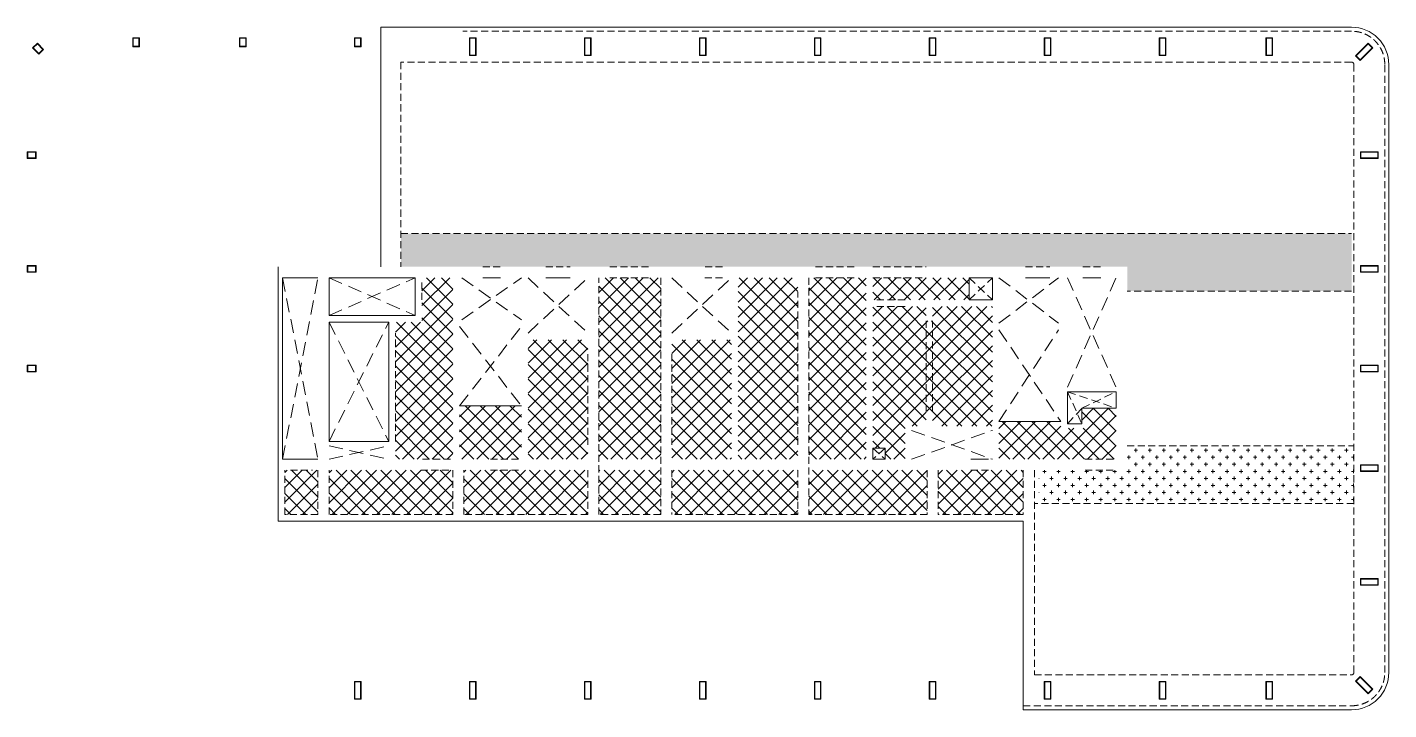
# Model space of a CAD drawing. Header units: millimetres. Extents: x 130600 to 192180, y 8270 to 39130.
import ezdxf

# ---------------------------------------------------------------- set-up
doc = ezdxf.new("R2010")
doc.units = ezdxf.units.MM
doc.linetypes.add('DASHED2', pattern=[9.525, 6.35, -3.175])
doc.linetypes.add('HIDDEN2', pattern=[4.7625, 3.175, -1.5875])
for name, color, linetype, lineweight in [('NDC_S_BEAM', 3, 'HIDDEN2', 20), ('NDC_S_HATCH COLUMN AND WALL', 251, 'Continuous', 13), ('NDC_S_HATCH MATERIAL', 8, 'Continuous', 13), ('NDC_S_OPENING', 9, 'DASHED2', 13), ('NDC_S_SLAB', 2, 'Continuous', 20), ('NDC_S_TEXT SYMBOL', 7, 'Continuous', 20), ('NDC_Table', 3, 'Continuous', 20)]:
    doc.layers.add(name, color=color, linetype=linetype, lineweight=lineweight)

# ---------------------------------------------------------------- blocks, each defined once
blk = doc.blocks.new('wall cutian')
at = {"layer": 'NDC_S_HATCH COLUMN AND WALL', "ltscale": 100}
h = blk.add_hatch(color=256, dxfattribs=at)
h.dxf.hatch_style = 1
h.paths.add_polyline_path([(4975, 29570), (4675, 29570), (4675, 29170), (4975, 29170)])
h.paths.add_polyline_path([(4955, 29190), (4695, 29190), (4695, 29550), (4955, 29550)], flags=16)
h = blk.add_hatch(color=256, dxfattribs=at)
h.dxf.hatch_style = 1
h.paths.add_polyline_path([(9800, 29570), (9500, 29570), (9500, 29170), (9800, 29170)])
h.paths.add_polyline_path([(9780, 29190), (9520, 29190), (9520, 29550), (9780, 29550)], flags=16)
h = blk.add_hatch(color=256, dxfattribs=at)
h.dxf.hatch_style = 1
h.paths.add_polyline_path([(15000, 29570), (14700, 29570), (14700, 29170), (15000, 29170)])
h.paths.add_polyline_path([(14980, 29190), (14720, 29190), (14720, 29550), (14980, 29550)], flags=16)
h = blk.add_hatch(color=256, dxfattribs=at)
h.dxf.hatch_style = 1
h.paths.add_polyline_path([(20200, 29570), (19900, 29570), (19900, 28770), (20200, 28770)])
h.paths.add_polyline_path([(20180, 28790), (19920, 28790), (19920, 29550), (20180, 29550)], flags=16)
h = blk.add_hatch(color=256, dxfattribs=at)
h.dxf.hatch_style = 1
h.paths.add_polyline_path([(25400, 29570), (25100, 29570), (25100, 28770), (25400, 28770)])
h.paths.add_polyline_path([(25380, 28790), (25120, 28790), (25120, 29550), (25380, 29550)], flags=16)
h = blk.add_hatch(color=256, dxfattribs=at)
h.dxf.hatch_style = 1
h.paths.add_polyline_path([(30600, 29570), (30300, 29570), (30300, 28770), (30600, 28770)])
h.paths.add_polyline_path([(30580, 28790), (30320, 28790), (30320, 29550), (30580, 29550)], flags=16)
h = blk.add_hatch(color=256, dxfattribs=at)
h.dxf.hatch_style = 1
h.paths.add_polyline_path([(35800, 29570), (35500, 29570), (35500, 28770), (35800, 28770)])
h.paths.add_polyline_path([(35780, 28790), (35520, 28790), (35520, 29550), (35780, 29550)], flags=16)
h = blk.add_hatch(color=256, dxfattribs=at)
h.dxf.hatch_style = 1
h.paths.add_polyline_path([(41000, 29570), (40700, 29570), (40700, 28770), (41000, 28770)])
h.paths.add_polyline_path([(40980, 28790), (40720, 28790), (40720, 29550), (40980, 29550)], flags=16)
h = blk.add_hatch(color=256, dxfattribs=at)
h.dxf.hatch_style = 1
h.paths.add_polyline_path([(46200, 29570), (45900, 29570), (45900, 28770), (46200, 28770)])
h.paths.add_polyline_path([(46180, 28790), (45920, 28790), (45920, 29550), (46180, 29550)], flags=16)
h = blk.add_hatch(color=256, dxfattribs=at)
h.dxf.hatch_style = 1
h.paths.add_polyline_path([(51400, 29570), (51100, 29570), (51100, 28770), (51400, 28770)])
h.paths.add_polyline_path([(51380, 28790), (51120, 28790), (51120, 29550), (51380, 29550)], flags=16)
h = blk.add_hatch(color=256, dxfattribs=at)
h.dxf.hatch_style = 1
h.paths.add_polyline_path([(56225, 29570), (55925, 29570), (55925, 28770), (56225, 28770)])
h.paths.add_polyline_path([(56205, 28790), (55945, 28790), (55945, 29550), (56205, 29550)], flags=16)
h = blk.add_hatch(color=256, dxfattribs=at)
h.dxf.hatch_style = 1
h.paths.add_polyline_path([(358, 29325), (145, 29112), (428, 28830), (640, 29042)])
h.paths.add_polyline_path([(612, 29042), (428, 28858), (174, 29112), (358, 29296)], flags=16)
h = blk.add_hatch(color=256, dxfattribs=at)
h.dxf.hatch_style = 1
h.paths.add_polyline_path([(60542, 29325), (60755, 29112), (60189, 28547), (59977, 28759)])
h.paths.add_polyline_path([(60005, 28759), (60189, 28575), (60726, 29112), (60542, 29296)], flags=16)
h = blk.add_hatch(color=256, dxfattribs=at)
h.dxf.hatch_style = 1
h.paths.add_polyline_path([(-100, 24420), (-100, 24120), (300, 24120), (300, 24420)])
h.paths.add_polyline_path([(280, 24400), (280, 24140), (-80, 24140), (-80, 24400)], flags=16)
h = blk.add_hatch(color=256, dxfattribs=at)
h.dxf.hatch_style = 1
h.paths.add_polyline_path([(60200, 24420), (60200, 24120), (61000, 24120), (61000, 24420)])
h.paths.add_polyline_path([(60980, 24400), (60980, 24140), (60220, 24140), (60220, 24400)], flags=16)
h = blk.add_hatch(color=256, dxfattribs=at)
h.dxf.hatch_style = 1
h.paths.add_polyline_path([(-100, 19270), (-100, 18970), (300, 18970), (300, 19270)])
h.paths.add_polyline_path([(280, 19250), (280, 18990), (-80, 18990), (-80, 19250)], flags=16)
h = blk.add_hatch(color=256, dxfattribs=at)
h.dxf.hatch_style = 1
h.paths.add_polyline_path([(60200, 19270), (60200, 18970), (61000, 18970), (61000, 19270)])
h.paths.add_polyline_path([(60980, 19250), (60980, 18990), (60220, 18990), (60220, 19250)], flags=16)
h = blk.add_hatch(color=256, dxfattribs=at)
h.dxf.hatch_style = 1
h.paths.add_polyline_path([(-100, 14770), (-100, 14470), (300, 14470), (300, 14770)])
h.paths.add_polyline_path([(280, 14750), (280, 14490), (-80, 14490), (-80, 14750)], flags=16)
h = blk.add_hatch(color=256, dxfattribs=at)
h.dxf.hatch_style = 1
h.paths.add_polyline_path([(60200, 14770), (60200, 14470), (61000, 14470), (61000, 14770)])
h.paths.add_polyline_path([(60980, 14750), (60980, 14490), (60220, 14490), (60220, 14750)], flags=16)
h = blk.add_hatch(color=256, dxfattribs=at)
h.dxf.hatch_style = 1
h.paths.add_polyline_path([(60200, 9970), (60200, 10270), (61000, 10270), (61000, 9970)])
h.paths.add_polyline_path([(60980, 9990), (60980, 10250), (60220, 10250), (60220, 9990)], flags=16)
h = blk.add_hatch(color=256, dxfattribs=at)
h.dxf.hatch_style = 1
h.paths.add_polyline_path([(60200, 4820), (60200, 5120), (61000, 5120), (61000, 4820)])
h.paths.add_polyline_path([(60980, 4840), (60980, 5100), (60220, 5100), (60220, 4840)], flags=16)
h = blk.add_hatch(color=256, dxfattribs=at)
h.dxf.hatch_style = 1
h.paths.add_polyline_path([(60542, -85), (60755, 128), (60189, 693), (59977, 481)])
h.paths.add_polyline_path([(60005, 481), (60189, 665), (60726, 128), (60542, -56)], flags=16)
h = blk.add_hatch(color=256, dxfattribs=at)
h.dxf.hatch_style = 1
h.paths.add_polyline_path([(15000, -330), (14700, -330), (14700, 470), (15000, 470)])
h.paths.add_polyline_path([(14980, 450), (14720, 450), (14720, -310), (14980, -310)], flags=16)
h = blk.add_hatch(color=256, dxfattribs=at)
h.dxf.hatch_style = 1
h.paths.add_polyline_path([(20200, -330), (19900, -330), (19900, 470), (20200, 470)])
h.paths.add_polyline_path([(20180, 450), (19920, 450), (19920, -310), (20180, -310)], flags=16)
h = blk.add_hatch(color=256, dxfattribs=at)
h.dxf.hatch_style = 1
h.paths.add_polyline_path([(25400, -330), (25100, -330), (25100, 470), (25400, 470)])
h.paths.add_polyline_path([(25380, 450), (25120, 450), (25120, -310), (25380, -310)], flags=16)
h = blk.add_hatch(color=256, dxfattribs=at)
h.dxf.hatch_style = 1
h.paths.add_polyline_path([(30600, -330), (30300, -330), (30300, 470), (30600, 470)])
h.paths.add_polyline_path([(30580, 450), (30320, 450), (30320, -310), (30580, -310)], flags=16)
h = blk.add_hatch(color=256, dxfattribs=at)
h.dxf.hatch_style = 1
h.paths.add_polyline_path([(35800, -330), (35500, -330), (35500, 470), (35800, 470)])
h.paths.add_polyline_path([(35780, 450), (35520, 450), (35520, -310), (35780, -310)], flags=16)
h = blk.add_hatch(color=256, dxfattribs=at)
h.dxf.hatch_style = 1
h.paths.add_polyline_path([(41000, -330), (40700, -330), (40700, 470), (41000, 470)])
h.paths.add_polyline_path([(40980, 450), (40720, 450), (40720, -310), (40980, -310)], flags=16)
h = blk.add_hatch(color=256, dxfattribs=at)
h.dxf.hatch_style = 1
h.paths.add_polyline_path([(46200, -330), (45900, -330), (45900, 470), (46200, 470)])
h.paths.add_polyline_path([(46180, 450), (45920, 450), (45920, -310), (46180, -310)], flags=16)
h = blk.add_hatch(color=256, dxfattribs=at)
h.dxf.hatch_style = 1
h.paths.add_polyline_path([(51400, -330), (51100, -330), (51100, 470), (51400, 470)])
h.paths.add_polyline_path([(51380, 450), (51120, 450), (51120, -310), (51380, -310)], flags=16)
h = blk.add_hatch(color=256, dxfattribs=at)
h.dxf.hatch_style = 1
h.paths.add_polyline_path([(56225, -330), (55925, -330), (55925, 470), (56225, 470)])
h.paths.add_polyline_path([(56205, 450), (55945, 450), (55945, -310), (56205, -310)], flags=16)
at = {"layer": 'NDC_Table', "ltscale": 100}
for points in [[(4675, 29170), (4975, 29170), (4975, 29570), (4675, 29570)], [(9500, 29170), (9800, 29170), (9800, 29570), (9500, 29570)], [(14700, 29170), (15000, 29170), (15000, 29570), (14700, 29570)], [(19900, 28770), (20200, 28770), (20200, 29570), (19900, 29570)], [(25100, 28770), (25400, 28770), (25400, 29570), (25100, 29570)], [(30300, 28770), (30600, 28770), (30600, 29570), (30300, 29570)], [(35500, 28770), (35800, 28770), (35800, 29570), (35500, 29570)], [(40700, 28770), (41000, 28770), (41000, 29570), (40700, 29570)], [(45900, 28770), (46200, 28770), (46200, 29570), (45900, 29570)], [(51100, 28770), (51400, 28770), (51400, 29570), (51100, 29570)], [(55925, 28770), (56225, 28770), (56225, 29570), (55925, 29570)], [(428, 28830), (640, 29042), (358, 29325), (145, 29112)], [(428, 28858), (612, 29042), (358, 29296), (174, 29112)], [(4695, 29190), (4955, 29190), (4955, 29550), (4695, 29550)], [(9520, 29190), (9780, 29190), (9780, 29550), (9520, 29550)], [(14720, 29190), (14980, 29190), (14980, 29550), (14720, 29550)], [(19920, 28790), (20180, 28790), (20180, 29550), (19920, 29550)], [(25120, 28790), (25380, 28790), (25380, 29550), (25120, 29550)], [(30320, 28790), (30580, 28790), (30580, 29550), (30320, 29550)], [(35520, 28790), (35780, 28790), (35780, 29550), (35520, 29550)], [(40720, 28790), (40980, 28790), (40980, 29550), (40720, 29550)], [(45920, 28790), (46180, 28790), (46180, 29550), (45920, 29550)], [(51120, 28790), (51380, 28790), (51380, 29550), (51120, 29550)], [(55945, 28790), (56205, 28790), (56205, 29550), (55945, 29550)], [(60189, 28547), (59977, 28759), (60542, 29325), (60755, 29112)], [(60189, 28575), (60005, 28759), (60542, 29296), (60726, 29112)], [(300, 24120), (300, 24420), (-100, 24420), (-100, 24120)], [(280, 24140), (280, 24400), (-80, 24400), (-80, 24140)], [(61000, 24120), (61000, 24420), (60200, 24420), (60200, 24120)], [(60980, 24140), (60980, 24400), (60220, 24400), (60220, 24140)], [(300, 18970), (300, 19270), (-100, 19270), (-100, 18970)], [(280, 18990), (280, 19250), (-80, 19250), (-80, 18990)], [(61000, 18970), (61000, 19270), (60200, 19270), (60200, 18970)], [(60980, 18990), (60980, 19250), (60220, 19250), (60220, 18990)], [(300, 14470), (300, 14770), (-100, 14770), (-100, 14470)], [(280, 14490), (280, 14750), (-80, 14750), (-80, 14490)], [(61000, 14470), (61000, 14770), (60200, 14770), (60200, 14470)], [(60980, 14490), (60980, 14750), (60220, 14750), (60220, 14490)], [(61000, 10270), (61000, 9970), (60200, 9970), (60200, 10270)], [(60980, 10250), (60980, 9990), (60220, 9990), (60220, 10250)], [(61000, 5120), (61000, 4820), (60200, 4820), (60200, 5120)], [(60980, 5100), (60980, 4840), (60220, 4840), (60220, 5100)], [(60189, 693), (59977, 481), (60542, -85), (60755, 128)], [(60189, 665), (60005, 481), (60542, -56), (60726, 128)], [(14700, 470), (15000, 470), (15000, -330), (14700, -330)], [(14720, 450), (14980, 450), (14980, -310), (14720, -310)], [(19900, 470), (20200, 470), (20200, -330), (19900, -330)], [(19920, 450), (20180, 450), (20180, -310), (19920, -310)], [(25100, 470), (25400, 470), (25400, -330), (25100, -330)], [(25120, 450), (25380, 450), (25380, -310), (25120, -310)], [(30300, 470), (30600, 470), (30600, -330), (30300, -330)], [(30320, 450), (30580, 450), (30580, -310), (30320, -310)], [(35500, 470), (35800, 470), (35800, -330), (35500, -330)], [(35520, 450), (35780, 450), (35780, -310), (35520, -310)], [(40700, 470), (41000, 470), (41000, -330), (40700, -330)], [(40720, 450), (40980, 450), (40980, -310), (40720, -310)], [(45900, 470), (46200, 470), (46200, -330), (45900, -330)], [(45920, 450), (46180, 450), (46180, -310), (45920, -310)], [(51100, 470), (51400, 470), (51400, -330), (51100, -330)], [(51120, 450), (51380, 450), (51380, -310), (51120, -310)], [(55925, 470), (56225, 470), (56225, -330), (55925, -330)], [(55945, 450), (56205, 450), (56205, -310), (55945, -310)]]:
    blk.add_lwpolyline(points, close=True, dxfattribs=at)

msp = doc.modelspace()

# ---------------------------------------------------------------- hatches: boundary and pattern name
at = {"layer": 'NDC_S_HATCH MATERIAL', "ltscale": 100}
h = msp.add_hatch(dxfattribs=at)
h.set_pattern_fill('CROSS', color=256, scale=50)
h.paths.add_polyline_path([(190500, 29800), (147500, 29800), (147500, 28300), (180350, 28300), (180350, 27200), (190500, 27200)])
h = msp.add_hatch(dxfattribs=at)
h.set_pattern_fill('ANSI37', color=256, scale=150)
h.paths.add_polyline_path([(149850, 27800), (148450, 27800), (148450, 27600), (148450, 26800), (148450, 25800), (147250, 25800), (147250, 25300), (147250, 20400), (147250, 19600), (148400, 19600), (149750, 19600), (149750, 19600), (149850, 19600)])
h = msp.add_hatch(dxfattribs=at)
h.set_pattern_fill('ANSI37', color=256, scale=150)
h.paths.add_polyline_path([(155950, 24350), (155950, 25000), (153250, 25000), (153250, 19600), (155950, 19600), (155950, 20250)])
h.paths.add_polyline_path([(159250, 27800), (158750, 27800), (156950, 27800), (156450, 27800), (156450, 19600), (159250, 19600)])
h = msp.add_hatch(dxfattribs=at)
h.set_pattern_fill('ANSI37', color=256, scale=150)
h.paths.add_polyline_path([(165450, 27150), (165450, 27800), (162750, 27800), (162750, 19600), (165450, 19600), (165450, 20250)])
h.paths.add_polyline_path([(168550, 27800), (168050, 27800), (166250, 27800), (165950, 27800), (165950, 19600), (168550, 19600)])
h = msp.add_hatch(dxfattribs=at)
h.set_pattern_fill('ANSI37', color=256, scale=150)
h.paths.add_polyline_path([(173200, 27800), (171250, 27800), (168850, 27800), (168850, 26800), (168950, 26800), (170300, 26800), (173200, 26800)])
h = msp.add_hatch(dxfattribs=at)
h.set_pattern_fill('ANSI37', color=256, scale=150)
h.paths.add_polyline_path([(171550, 25850), (171250, 25850), (171250, 26500), (170300, 26500), (168950, 26500), (168850, 26500), (168850, 20100), (169400, 20100), (169400, 19600), (170300, 19600), (170300, 21100), (171250, 21100), (171250, 21750), (171550, 21750)])
h = msp.add_hatch(dxfattribs=at)
h.set_pattern_fill('ANSI37', color=256, scale=150)
h.paths.add_polyline_path([(174250, 26500), (171550, 26500), (171550, 25850), (171550, 21100), (174250, 21100)])
h = msp.add_hatch(dxfattribs=at)
h.set_pattern_fill('ANSI37', color=256, scale=150)
h.paths.add_polyline_path([(162450, 25000), (159750, 25000), (159750, 24350), (159750, 20250), (159750, 19600), (162450, 19600)])
h = msp.add_hatch(dxfattribs=at)
h.set_pattern_fill('ANSI37', color=256, scale=150)
h.paths.add_polyline_path([(152950, 22010), (150150, 22010), (150150, 19600), (151500, 19600), (152850, 19600), (152950, 19600)])
h = msp.add_hatch(dxfattribs=at)
h.set_pattern_fill('ANSI37', color=256, scale=150)
h.paths.add_polyline_path([(179850, 21000), (179850, 21900), (178300, 21900), (178300, 21200), (178450, 21200), (178450, 21000), (177350, 21000), (177350, 21300), (174550, 21300), (174550, 19600), (179850, 19600)])
h = msp.add_hatch(dxfattribs=at)
h.set_pattern_fill('CROSS', color=256, scale=50)
h.paths.add_polyline_path([(190600, 20200), (180350, 20200), (180350, 19100), (179850, 19100), (178450, 19100), (176350, 19100), (176350, 17600), (190600, 17600)])
h = msp.add_hatch(dxfattribs=at)
h.set_pattern_fill('ANSI37', color=256, scale=150)
h.paths.add_polyline_path([(143750, 19100), (142250, 19100), (142250, 17100), (143750, 17100)])
h.paths.add_polyline_path([(149850, 19100), (148450, 19100), (147350, 19100), (144250, 19100), (144250, 17100), (149850, 17100)])
h = msp.add_hatch(dxfattribs=at)
h.set_pattern_fill('ANSI37', color=256, scale=150)
h.paths.add_polyline_path([(155950, 19100), (152250, 19100), (151150, 19100), (150350, 19100), (150350, 17100), (155950, 17100)])
h.paths.add_polyline_path([(159250, 19100), (156450, 19100), (156450, 17100), (159250, 17100)])
h.paths.add_polyline_path([(165450, 19100), (159750, 19100), (159750, 17100), (165450, 17100)])
h.paths.add_polyline_path([(171300, 19100), (165950, 19100), (165950, 17100), (171300, 17100)])
h = msp.add_hatch(dxfattribs=at)
h.set_pattern_fill('ANSI37', color=256, scale=150)
h.paths.add_polyline_path([(175650, 19100), (174025, 19100), (173225, 19100), (171800, 19100), (171800, 17100), (175650, 17100)])

# ---------------------------------------------------------------- linework, layer by layer
at = {"layer": 'NDC_S_BEAM', "ltscale": 100}
for p, q in [((190500, 37550), (147500, 37550)), ((190600, 17600), (190600, 37450)), ((151200, 28300), (152000, 28300)), ((154050, 28300), (155150, 28300)), ((156950, 28300), (158750, 28300)), ((156950, 27800), (158750, 27800)), ((162050, 28300), (161250, 28300)), ((161250, 27800), (162050, 27800)), ((165950, 27800), (165950, 17100)), ((166250, 28300), (168050, 28300)), ((166250, 27800), (168050, 27800)), ((168850, 28300), (171250, 28300)), ((168850, 27800), (171250, 27800)), ((175750, 28300), (176850, 28300)), ((175750, 28300), (176850, 28300)), ((178350, 28300), (179150, 28300)), ((178350, 28300), (179150, 28300)), ((148450, 26800), (148450, 27600)), ((165450, 20250), (165450, 27150)), ((190500, 27200), (180350, 27200)), ((170300, 26800), (168950, 26800)), ((170300, 26500), (168950, 26500)), ((147250, 20400), (147250, 25300)), ((171250, 25850), (171250, 21750)), ((171550, 21750), (171550, 25850)), ((155950, 24350), (155950, 20250)), ((159750, 24350), (159750, 20250)), ((180350, 20200), (190600, 20200)), ((142250, 17100), (142250, 19100)), ((142500, 19100), (143500, 19100)), ((143750, 19100), (143750, 17100)), ((144250, 17100), (144250, 19100)), ((149750, 19600), (148400, 19600)), ((148400, 19100), (149750, 19100)), ((149850, 19100), (149850, 17100)), ((151550, 19600), (152950, 19600)), ((151550, 19100), (152950, 19100)), ((159750, 19100), (159750, 17100)), ((165450, 19100), (165450, 17100)), ((171300, 19100), (171300, 17100)), ((171800, 19100), (171800, 17100)), ((173280, 19100), (174080, 19100)), ((175650, 19100), (175650, 17100)), ((176150, 19100), (176150, 9850)), ((178450, 19600), (179850, 19600)), ((178450, 19100), (179850, 19100)), ((190600, 17600), (176150, 17600)), ((190600, 9950), (190600, 17600)), ((143750, 17100), (142250, 17100)), ((149850, 17100), (144250, 17100)), ((165450, 17100), (159750, 17100)), ((176150, 9850), (190500, 9850))]:
    msp.add_line(p, q, dxfattribs=at)
msp.add_lwpolyline([(175650, 8450), (190500, 8450, 0.414214), (192000, 9950), (192000, 37450, 0.414214), (190500, 38950), (150300, 38950)], format="xyb", dxfattribs=at)
for points in [[(147500, 37550), (147500, 28300)], [(147500, 29800), (190500, 29800)], [(159250, 27800), (159250, 17100), (156450, 17100), (156450, 27800)], [(155950, 19100), (155950, 17100), (150350, 17100), (150350, 19100)], [(171300, 17100), (165950, 17100)], [(175650, 17100), (171800, 17100)]]:
    msp.add_lwpolyline(points, dxfattribs=at)
for centre, start, end in [((190500, 37450), 0, 90), ((190500, 9950), 270, 0)]:
    msp.add_arc(centre, 100, start, end, dxfattribs=at)
at = {"layer": 'NDC_S_OPENING', "ltscale": 100}
for p, q in [((142150, 19600), (143750, 27800)), ((142150, 27800), (143750, 19600)), ((144250, 27800), (148150, 26100)), ((144250, 26100), (148150, 27800)), ((150250, 27800), (152950, 25900)), ((150250, 25900), (152950, 27800)), ((153250, 27800), (155950, 25300)), ((153250, 25300), (155950, 27800)), ((159750, 27800), (162450, 25300)), ((159750, 25300), (162450, 27800)), ((174550, 27800), (177250, 25750)), ((174550, 25750), (177250, 27800)), ((177650, 27800), (179850, 22850)), ((177650, 22850), (179850, 27800)), ((144250, 25800), (146950, 20400)), ((144250, 20400), (146950, 25800)), ((150150, 22010), (152950, 25600)), ((150150, 25600), (152950, 22010)), ((174550, 25450), (177350, 21300)), ((174550, 21300), (177250, 25450)), ((170600, 20900), (174250, 19600)), ((170600, 19600), (174250, 20900)), ((144250, 19600), (146950, 20200)), ((144250, 20200), (146950, 19600))]:
    msp.add_line(p, q, dxfattribs=at)
at = {"layer": 'NDC_S_OPENING', "ltscale": 60}
for p, q in [((173200, 27800), (174250, 26800)), ((173200, 26800), (174250, 27800)), ((177650, 22650), (179850, 21900)), ((178300, 21900), (179850, 22650)), ((169400, 20100), (168850, 19600)), ((168850, 20100), (169400, 19600))]:
    msp.add_line(p, q, dxfattribs=at)
for points in [[(177650, 22650), (178300, 21200)], [(177650, 21200), (178300, 21900)]]:
    msp.add_lwpolyline(points, dxfattribs=at)
at = {"layer": 'NDC_S_SLAB', "ltscale": 100}
for p, q in [((151200, 27800), (152000, 27800)), ((154050, 27800), (155150, 27800)), ((175750, 27800), (176850, 27800)), ((175750, 27800), (176850, 27800)), ((178350, 27800), (179150, 27800)), ((178350, 27800), (179150, 27800)), ((152950, 22010), (150150, 22010)), ((174550, 21300), (177350, 21300)), ((173280, 19600), (174080, 19600))]:
    msp.add_line(p, q, dxfattribs=at)
at = {"layer": 'NDC_S_SLAB', "ltscale": 10}
msp.add_lwpolyline([(175650, 8270), (190500, 8270, 0.414214), (192180, 9950), (192180, 37450, 0.414214), (190500, 39130), (146600, 39130), (146600, 28300)], format="xyb", dxfattribs=at)
msp.add_lwpolyline([(141950, 28300), (141950, 28300), (141950, 16800), (175650, 16800), (175650, 8270)], dxfattribs=at)
at = {"layer": 'NDC_S_SLAB', "ltscale": 100}
msp.add_lwpolyline([(143750, 27800), (142150, 27800), (142150, 19600), (143750, 19600)], dxfattribs=at)
for points in [[(144250, 27800), (148150, 27800), (148150, 26100), (144250, 26100)], [(173200, 27800), (174250, 27800), (174250, 26800), (173200, 26800)], [(144250, 25800), (146950, 25800), (146950, 20400), (144250, 20400)], [(178300, 21200), (177650, 21200), (177650, 22650), (179850, 22650), (179850, 21900), (178300, 21900)], [(168850, 20100), (169400, 20100), (169400, 19600), (168850, 19600)]]:
    msp.add_lwpolyline(points, close=True, dxfattribs=at)

# ---------------------------------------------------------------- block references
at = {"layer": 'NDC_S_TEXT SYMBOL'}
msp.add_blockref('wall cutian', (130700, 9080), dxfattribs=at)

doc.saveas('drawing.dxf')
